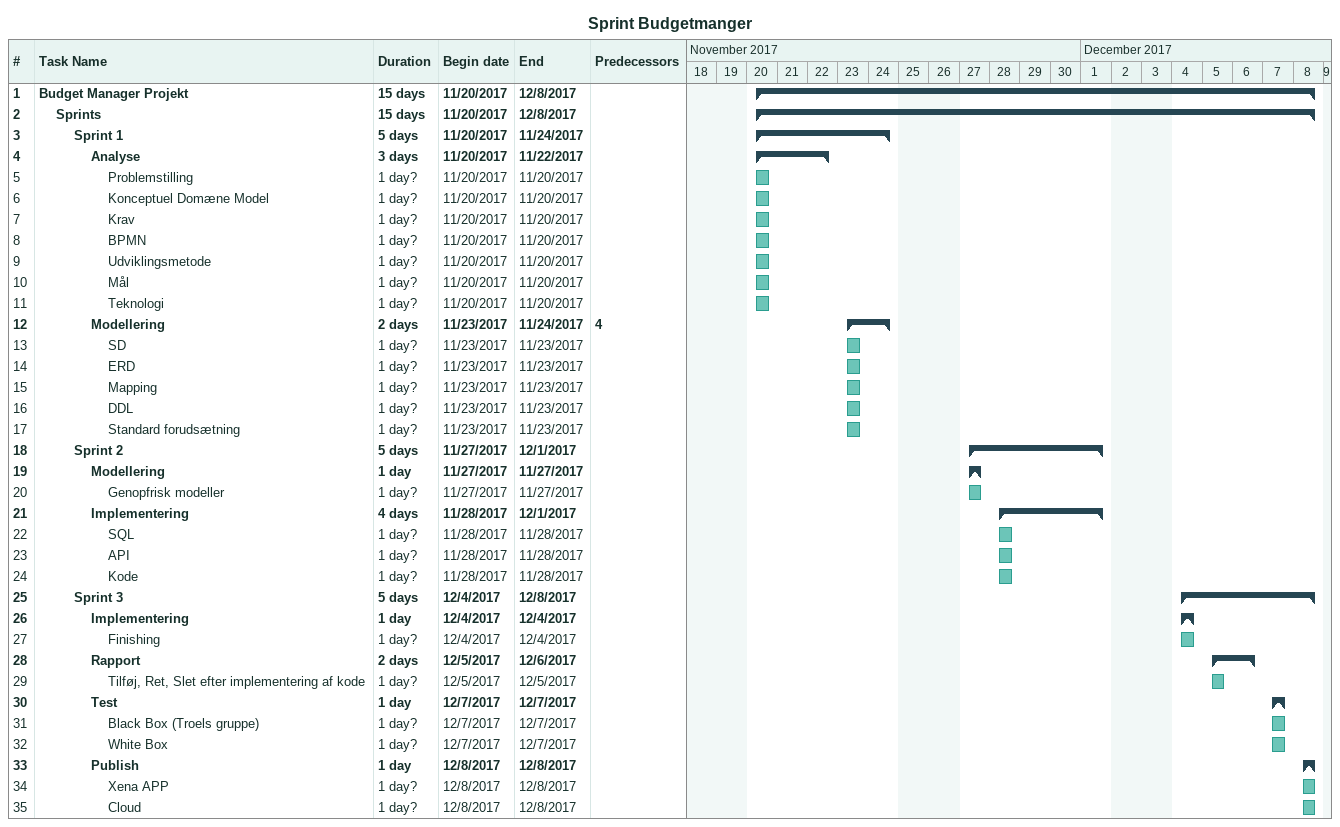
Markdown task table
Sprint Budgetmanger

| ID | Level | Task | Duration | Start | Finish | Predecessors |
|---|---|---|---|---|---|---|
| 1 | 1 | **Budget Manager Projekt** | 15d | 2017-11-20 | 2017-12-08 |  |
| 2 | 2 | **Sprints** | 15d | 2017-11-20 | 2017-12-08 |  |
| 3 | 3 | **Sprint 1** | 5d | 2017-11-20 | 2017-11-24 |  |
| 4 | 4 | **Analyse** | 3d | 2017-11-20 | 2017-11-22 |  |
| 5 | 5 | Problemstilling | 1d? | 2017-11-20 | 2017-11-20 |  |
| 6 | 5 | Konceptuel Domæne Model | 1d? | 2017-11-20 | 2017-11-20 |  |
| 7 | 5 | Krav | 1d? | 2017-11-20 | 2017-11-20 |  |
| 8 | 5 | BPMN | 1d? | 2017-11-20 | 2017-11-20 |  |
| 9 | 5 | Udviklingsmetode | 1d? | 2017-11-20 | 2017-11-20 |  |
| 10 | 5 | Mål | 1d? | 2017-11-20 | 2017-11-20 |  |
| 11 | 5 | Teknologi | 1d? | 2017-11-20 | 2017-11-20 |  |
| 12 | 4 | **Modellering** | 2d | 2017-11-23 | 2017-11-24 | 4 |
| 13 | 5 | SD | 1d? | 2017-11-23 | 2017-11-23 |  |
| 14 | 5 | ERD | 1d? | 2017-11-23 | 2017-11-23 |  |
| 15 | 5 | Mapping | 1d? | 2017-11-23 | 2017-11-23 |  |
| 16 | 5 | DDL | 1d? | 2017-11-23 | 2017-11-23 |  |
| 17 | 5 | Standard forudsætning | 1d? | 2017-11-23 | 2017-11-23 |  |
| 18 | 3 | **Sprint 2** | 5d | 2017-11-27 | 2017-12-01 |  |
| 19 | 4 | **Modellering** | 1d | 2017-11-27 | 2017-11-27 |  |
| 20 | 5 | Genopfrisk modeller | 1d? | 2017-11-27 | 2017-11-27 |  |
| 21 | 4 | **Implementering** | 4d | 2017-11-28 | 2017-12-01 |  |
| 22 | 5 | SQL | 1d? | 2017-11-28 | 2017-11-28 |  |
| 23 | 5 | API | 1d? | 2017-11-28 | 2017-11-28 |  |
| 24 | 5 | Kode | 1d? | 2017-11-28 | 2017-11-28 |  |
| 25 | 3 | **Sprint 3** | 5d | 2017-12-04 | 2017-12-08 |  |
| 26 | 4 | **Implementering** | 1d | 2017-12-04 | 2017-12-04 |  |
| 27 | 5 | Finishing | 1d? | 2017-12-04 | 2017-12-04 |  |
| 28 | 4 | **Rapport** | 2d | 2017-12-05 | 2017-12-06 |  |
| 29 | 5 | Tilføj, Ret, Slet efter implementering af kode | 1d? | 2017-12-05 | 2017-12-05 |  |
| 30 | 4 | **Test** | 1d | 2017-12-07 | 2017-12-07 |  |
| 31 | 5 | Black Box (Troels gruppe) | 1d? | 2017-12-07 | 2017-12-07 |  |
| 32 | 5 | White Box | 1d? | 2017-12-07 | 2017-12-07 |  |
| 33 | 4 | **Publish** | 1d | 2017-12-08 | 2017-12-08 |  |
| 34 | 5 | Xena APP | 1d? | 2017-12-08 | 2017-12-08 |  |
| 35 | 5 | Cloud | 1d? | 2017-12-08 | 2017-12-08 |  |
